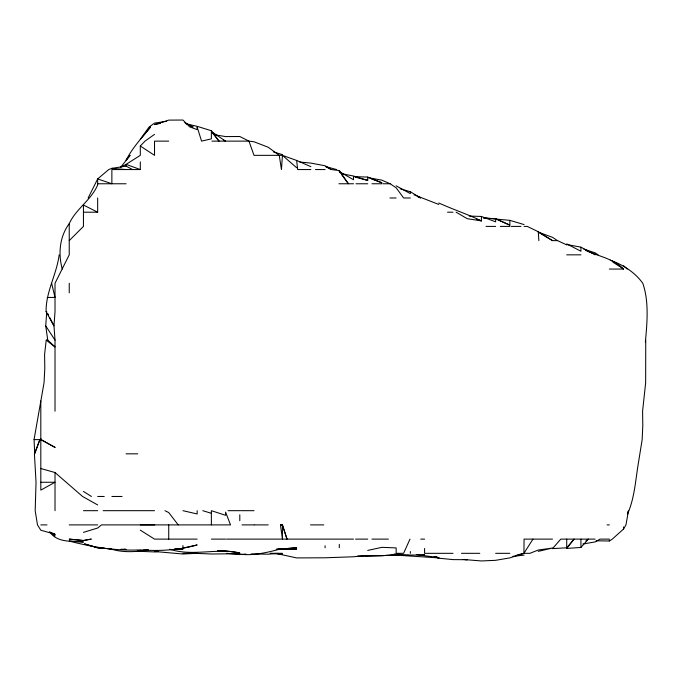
<?xml version="1.0" encoding="UTF-8"?>
<svg xmlns="http://www.w3.org/2000/svg" width="681" height="681" viewBox="0 0 681 681"><rect width="100%" height="100%" fill="white"/><g stroke="black" fill="none" stroke-linecap="round" stroke-linejoin="round"><path stroke-width="1.02" d="M645.741 340.117L645.656 382.756L642.583 411.188L642.804 425.404L642.166 439.611L637.586 468.043C635.296 483.595 633.917 499.76 627.448 514.257M34.05 439.611L39.898 439.611L34.731 453.827L34.05 439.611L44.044 382.756L44.801 368.549L44.588 354.333L46.24 340.117L55.016 346.952L47.755 340.117L45.729 325.91L46.674 312.707M55.016 411.188L55.016 340.117L53.978 325.91L46.095 311.694C45.746 291.826 56.736 274.307 59.153 254.839M645.358 342.151C647.103 322.947 649.172 301.768 642.796 283.262C634.913 272.306 622.894 264.654 610.295 260.227M39.898 439.611L34.416 453.827L36.033 482.259L35.182 510.682L37.489 524.898L40.809 530.21L55.016 534.227L52.182 532.993M627.669 512.614L628.495 510.682L625.958 524.898L623.566 529.018L612.313 539.114L609.35 540.995L596.156 540.782M88.147 197.984L97.664 178.924L108.747 169.552L111.871 168.343L126.087 166.138L132.565 169.552M49.636 317.38L53.978 325.91L55.016 311.694L55.016 283.262L69.232 254.839L69.232 223.666C75.991 208.761 91.109 200.231 97.664 185.002L97.664 178.924L111.871 183.768L111.871 169.552L140.303 169.552L140.303 161.874M532.976 539.114L523.919 553.321L524.072 539.114L552.495 539.114M69.232 223.666C59.528 236.826 58.089 253.562 62.252 269.055M120.733 167.168L130.114 155.345L126.087 160.248C132.293 147.896 142.04 137.622 150.654 126.913L140.303 139.273L149.173 126.913L154.519 123.099L166.7 121.312M585.873 540.859L588.341 539.114L580.927 547.456L566.711 548.418L574.1 539.114L566.711 547.796L552.495 548.622L560.795 539.114L595.134 539.114M120.452 167.203L126.087 164.376L140.303 155.345L140.303 146.006L145.01 141.129L154.519 134.37M69.232 240.623L83.448 226.407L83.448 205.024L97.664 212.2L97.664 197.984M538.279 551.372L552.495 548.035L538.279 550.018L529.937 553.321L524.072 553.321L509.856 557.892L495.64 560.318L481.424 560.957L463.157 559.476M83.448 532.38L97.664 528.03L101.486 524.898L230.536 524.898L225.581 512.095L225.581 515.313L211.374 510.682L211.374 524.898M516.964 554.981L524.072 553.321M367.723 550.418L381.93 547.337L396.146 547.907L396.146 553.321L403.586 553.321L409.988 539.114M160.605 123.321L154.519 124.623L168.726 120.111L182.942 120.043L189.735 126.913L197.158 129.603L197.158 127.015L201.567 141.129L211.374 138.864L211.374 130.735L197.158 126.343L185.99 123.763M582.953 544L595.134 541.914L599.987 539.114L609.35 539.114M278.376 548.988L282.436 548.494C266.833 552.58 250.897 556.888 234.69 553.321L239.797 553.738L211.374 554.002L194.843 553.321M512.904 556.309L524.072 555.126M158.579 551.533L154.519 551.933L137.256 551.235M396.146 554.445L381.93 555.798L357.568 556.037M276.35 549.507L296.652 547.737L276.35 549.346M278.316 553.321L268.229 554.198L251.144 553.925M245.892 554.036L239.797 554.538L226.824 553.321M157.558 551.287L154.519 551.491L182.942 554.011L196.741 553.321M276.35 549.286L296.652 549.09L278.376 549.048L282.436 548.988M361.628 555.705L367.723 555.483L353.507 556.769L325.075 557.79L296.652 557.918L275.456 553.321M143.35 550.052L148.424 549.916C135.476 552.07 121.499 552.904 109.028 548.367M392.086 554.938L396.146 554.836L394.12 554.7M47.219 297.478L55.016 297.418L51.628 283.262M140.303 524.898L154.766 524.898M168.726 141.129L154.519 141.129L154.519 155.345L140.303 146.006M211.893 141.129L248.948 141.129L254.013 141.767L268.229 147.258L279.261 155.345L281.449 169.552L282.436 155.345L254.013 155.345L248.948 141.129L239.797 136.506L225.581 136.583L215.434 134.872M310.868 169.552L297.665 169.552L296.652 160.452L282.436 155.345L296.652 167.747M315.439 169.552L325.075 169.552M97.664 183.768L126.087 183.768M338.908 183.768L353.507 183.768M355.976 183.768L367.723 183.768M371.962 183.768L381.93 183.768M383.062 183.768L390.153 183.768L396.146 187.786L403.637 197.984L410.362 197.984M389.915 197.984L396.146 197.984M83.448 212.2L97.664 212.2M447.562 212.2L453.001 212.2M486.013 226.407L495.64 226.407M500.288 226.407L509.856 226.407M511.295 226.407L520.948 226.407M524.072 226.407L527.281 226.407L538.279 231.736L552.495 240.623L557.543 240.623L566.711 244.905M566.711 254.839L580.927 254.839M585.66 250.395C598.48 256.379 612.968 258.329 623.566 269.055L609.35 269.055M46.095 311.694L46.751 311.694M46.24 340.117L47.755 340.117M40.962 439.611L55.016 447.391L40.962 439.611L40.809 438.479M126.087 453.827L137.766 453.827M40.809 482.259L55.016 482.259L40.809 490.124L40.809 400.93M97.664 496.466L104.244 496.466M111.871 496.466L122.069 496.466M83.448 510.682L97.664 510.682M103.12 510.682L154.519 510.682M228.058 510.682L239.797 510.682M240.546 510.682L254.013 510.682M40.809 524.898L46.98 524.898M69.232 524.898L97.664 524.898M242.002 524.898L254.013 524.898M254.268 524.898L268.229 524.898M280.436 524.898L282.436 524.898L287.016 539.114L282.436 525.17L280.436 524.898L282.436 539.114L282.436 524.898M310.502 524.898L323.79 524.898M607.086 524.898L609.35 524.898M197.158 539.114L154.519 539.114L140.303 530.141M211.374 539.114L225.581 539.114M226.56 539.114L353.507 539.114M355.559 539.114L367.723 539.114M371.979 539.114L388.391 539.114M420.73 539.114L424.578 539.114M182.942 553.321L197.158 553.321M270.246 553.321L282.436 553.321M453.001 553.321L424.578 553.321L424.578 548.486M461.471 553.321L479.799 553.321M495.64 553.321L509.856 553.321M217.46 550.665L225.581 550.759L239.797 552.938C216.635 547.805 192.774 556.709 169.748 549.235M353.507 176.634L367.723 177.069L381.93 182.789L371.511 178.967M399.194 555.117L392.086 554.751M407.315 555.364L409.349 555.424M121.014 549.226L126.087 549.38L124.061 549.209M469.243 216.064L481.424 216.456L495.64 221.861L495.64 218.771L483.459 217.911L509.856 220.346L524.072 224.585M434.725 556.641L438.785 557.892L396.146 555.134L365.688 556.071M270.4 553.389L282.436 554.189M422.543 554.692L424.578 554.836L410.362 555.092L394.12 553.993M111.871 168.343L126.087 169.552M174.821 548.631L182.942 549.38L175.834 548.588M299.7 162.01L310.868 163.091L325.075 165.772L331.358 169.552L339.291 170.556L348.417 183.768L341.726 174.787M464.17 559.433L467.217 559.722L453.001 559.603L438.785 558.19L434.052 556.692M416.449 554.615L438.785 557.654L435.746 556.803M367.723 177.579L381.93 180.176L390.153 183.768M566.711 244.513L580.927 247.16L595.134 254.839M342.339 173.834L353.507 176.03L367.723 180.431L367.723 177.069M182.942 510.682L197.158 513.976L197.158 510.682M355.533 177.179L367.723 180.431M326.037 166.658L336.567 169.552M40.809 468.528L55.016 472.529L82.554 496.466L97.664 504.944M434.725 556.726L438.785 557.892M400.207 188.782L410.362 191.761L420.611 197.984L417.819 196.732M273.302 151.872L282.436 154.63M202.776 510.682L211.374 513.304M583.77 249.11L595.134 252.872L598.156 254.839M476.691 219.265L481.424 220.899L481.424 216.456M190.339 125.925L193.115 126.913L184.789 122.665M140.303 169.552L126.087 164.376L126.087 166.138M414.074 194.817L438.785 204.453M438.785 202.981C452.933 209.416 467.438 214.174 481.424 220.899L467.217 218.686L456.142 212.2M296.652 160.452L310.868 166.658M509.856 225.156L495.64 218.763L509.856 225.156L509.856 220.738M49.338 532.04L55.016 534.713L53.348 533.555M223.691 140.201L225.581 141.129L212.208 132.14M164.947 510.682L168.726 512.555L178.243 524.898M325.978 166.854L331.358 169.552M566.711 243.866L580.927 251.255L580.927 247.16M396.146 185.811L410.362 193.651L410.362 191.761M339.291 170.556L339.291 171.527L353.507 179.75L353.507 176.379M552.495 240.623L538.279 232.136L552.495 237.32L557.543 240.623M83.448 491.435L91.424 496.466M612.909 262.142L623.566 269.055M50.002 532.074L55.016 535.99L52.752 533.904M623.566 265.735L627.252 269.055M50.036 532.236C57.4 543.012 72.169 540.859 83.448 542.016L69.232 541.072C92.531 547.149 116.093 551.082 140.303 549.873C159.337 551.252 178.754 550.248 197.158 544.936L182.942 548.052L182.942 545.549M212.012 132.378L219.035 141.129L211.374 130.735M339.291 171.527L340.509 173.153M45.729 325.91L55.016 340.117M47.713 313.583L48.674 315.482M538.279 231.736L538.858 240.623M623.566 526.958L623.566 529.018M609.35 540.042L609.35 540.995M580.927 539.114L580.927 547.456M566.711 539.114L566.711 548.418M410.362 551.55L410.362 553.321M339.291 544.366L339.291 547.745M325.075 545.702L325.075 547.805M239.797 514.751L239.797 520.71M168.726 524.898L168.726 539.114M69.232 283.262L69.232 292.83M55.016 472.529L55.016 510.682M91.152 539.114L83.448 540.569L69.232 539.114L83.448 540.484L91.152 539.114M396.146 554.802L393.099 554.692L396.146 554.836M104.772 548.409L97.664 547.882L84.461 543.889L97.664 547.788L104.772 548.367M110.858 548.86L106.798 548.563L110.858 548.86"/></g></svg>
